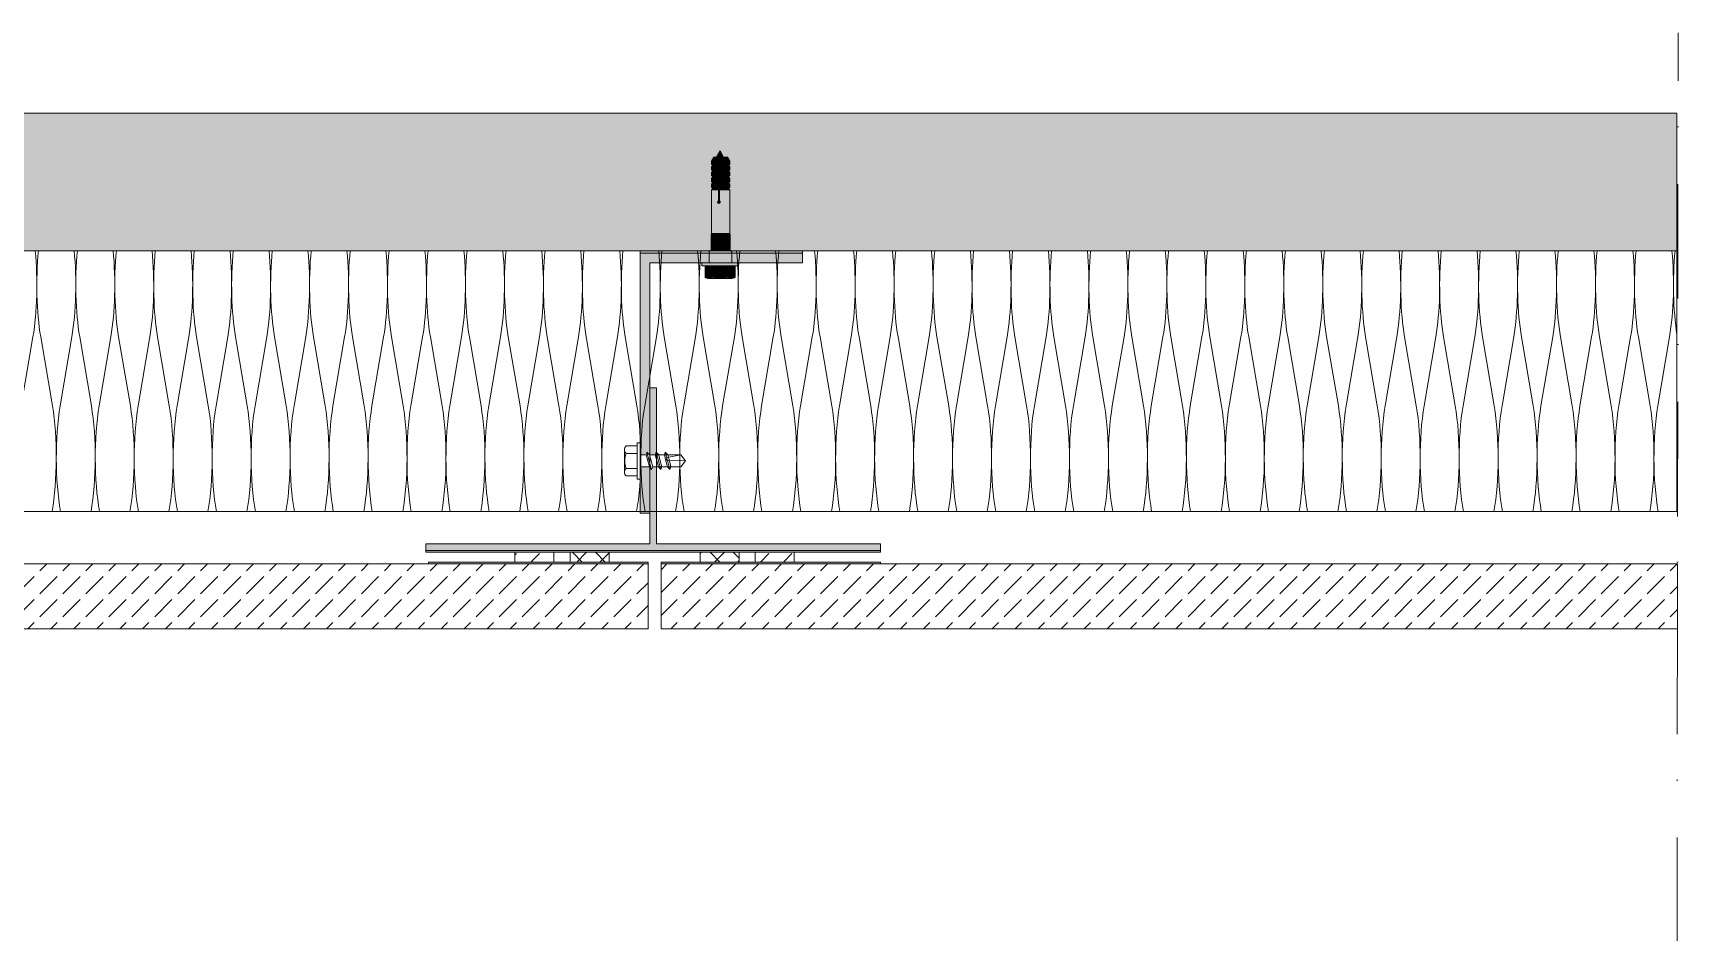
# Model space of a CAD drawing. Extents: x -106882 to -43002, y 22119 to 47619.
# Drawn here: x -60550 to -55484, y 41244 to 44012 of the extents above; entities that cross this region are included whole.
import ezdxf

# ---------------------------------------------------------------- set-up
doc = ezdxf.new("R2010")
doc.units = 0
doc.header["$MEASUREMENT"] = 0
doc.linetypes.add('Dot & Dashed', pattern=[670.277762, 352.777767, -176.388884, 0, -141.111112])
for name, color, linetype, lineweight, true_color in [('2D - Ogólne_Pen_No__2', 7, 'Continuous', 15, 0x7f7f7f), ('2D Drafting - General_Pen_No__141', 7, 'Continuous', 0, 0xe8e8e8), ('2D Drafting - General_Pen_No__2', 7, 'Continuous', 15, 0x7f7f7f), ('2D Drafting - General_Pen_No__5', 7, 'Continuous', 25, 0x40a5ff), ('2D Drafting - General_Pen_No__61', 7, 'Continuous', 20, 0x6a6a6a), ('2D Drafting - General_Pen_No__81', 7, 'Continuous', 20, 0x6a6a6a)]:
    doc.layers.add(name, color=color, linetype=linetype, lineweight=lineweight, true_color=true_color)
doc.layers.add('2D Drafting - General_Pen_No__101', color=8, linetype='Continuous', lineweight=13)
doc.layers.add('2D Drafting - General_Pen_No__121', color=255, linetype='Continuous', lineweight=0)
pattern_1 = [(45, (0, 0), (-70.71068, 70.71068), [75, -25]), (45, (7e-15, 70.71), (-70.71068, 70.71068), [75, -25])]
pattern_2 = [(45, (0, 0), (-35.35534, 35.35534), []), (135, (0, 0), (35.35534, 35.35534), [])]

# ---------------------------------------------------------------- blocks, each defined once
blk = doc.blocks.new('*X6')
at = {"layer": '2D Drafting - General_Pen_No__61', "linetype": 'Continuous'}
for p, q in [((-60549.8, 43075.7), (-60585.8, 42863.4)), ((-60525.8, 43075.7), (-60489.8, 42863.4)), ((-60429.8, 43075.7), (-60465.8, 42863.4)), ((-60405.8, 43075.7), (-60369.8, 42863.4)), ((-60309.8, 43075.7), (-60345.8, 42863.4)), ((-60285.8, 43075.7), (-60249.8, 42863.4)), ((-60189.8, 43075.7), (-60225.8, 42863.4)), ((-60165.8, 43075.7), (-60129.8, 42863.4)), ((-60069.8, 43075.7), (-60105.8, 42863.4)), ((-60045.8, 43075.7), (-60009.8, 42863.4)), ((-59949.8, 43075.7), (-59985.8, 42863.4)), ((-59925.8, 43075.7), (-59889.8, 42863.4)), ((-59829.8, 43075.7), (-59865.8, 42863.4)), ((-59805.8, 43075.7), (-59769.8, 42863.4)), ((-59709.8, 43075.7), (-59745.8, 42863.4)), ((-59685.8, 43075.7), (-59649.8, 42863.4)), ((-59589.8, 43075.7), (-59625.8, 42863.4)), ((-59565.8, 43075.7), (-59529.8, 42863.4)), ((-59469.8, 43075.7), (-59505.8, 42863.4)), ((-59445.8, 43075.7), (-59409.8, 42863.4)), ((-59349.8, 43075.7), (-59385.8, 42863.4)), ((-59325.8, 43075.7), (-59289.8, 42863.4)), ((-59229.8, 43075.7), (-59265.8, 42863.4)), ((-59205.8, 43075.7), (-59169.8, 42863.4)), ((-59109.8, 43075.7), (-59145.8, 42863.4)), ((-59085.8, 43075.7), (-59049.8, 42863.4)), ((-58989.8, 43075.7), (-59025.8, 42863.4)), ((-58965.8, 43075.7), (-58929.8, 42863.4)), ((-58869.8, 43075.7), (-58905.8, 42863.4)), ((-58845.8, 43075.7), (-58809.8, 42863.4)), ((-58749.8, 43075.7), (-58785.8, 42863.4)), ((-58725.8, 43075.7), (-58689.8, 42863.4)), ((-58629.8, 43075.7), (-58665.8, 42863.4)), ((-58605.8, 43075.7), (-58569.8, 42863.4)), ((-58509.8, 43075.7), (-58545.8, 42863.4)), ((-58485.8, 43075.7), (-58449.8, 42863.4)), ((-58389.8, 43075.7), (-58425.8, 42863.4)), ((-58365.8, 43075.7), (-58329.8, 42863.4)), ((-58269.8, 43075.7), (-58305.8, 42863.4)), ((-58245.8, 43075.7), (-58209.8, 42863.4)), ((-58149.8, 43075.7), (-58185.8, 42863.4)), ((-58125.8, 43075.7), (-58089.8, 42863.4)), ((-58029.8, 43075.7), (-58065.8, 42863.4)), ((-58005.8, 43075.7), (-57969.8, 42863.4)), ((-57909.8, 43075.7), (-57945.8, 42863.4)), ((-57885.8, 43075.7), (-57849.8, 42863.4)), ((-57789.8, 43075.7), (-57825.8, 42863.4)), ((-57765.8, 43075.7), (-57729.8, 42863.4)), ((-57669.8, 43075.7), (-57705.8, 42863.4)), ((-57645.8, 43075.7), (-57609.8, 42863.4)), ((-57549.8, 43075.7), (-57585.8, 42863.4)), ((-57525.8, 43075.7), (-57489.8, 42863.4)), ((-57429.8, 43075.7), (-57465.8, 42863.4)), ((-57405.8, 43075.7), (-57369.8, 42863.4)), ((-57309.8, 43075.7), (-57345.8, 42863.4)), ((-57285.8, 43075.7), (-57249.8, 42863.4)), ((-57189.8, 43075.7), (-57225.8, 42863.4)), ((-57165.8, 43075.7), (-57129.8, 42863.4)), ((-57069.8, 43075.7), (-57105.8, 42863.4)), ((-57045.8, 43075.7), (-57009.8, 42863.4)), ((-56949.8, 43075.7), (-56985.8, 42863.4)), ((-56925.8, 43075.7), (-56889.8, 42863.4)), ((-56829.8, 43075.7), (-56865.8, 42863.4)), ((-56805.8, 43075.7), (-56769.8, 42863.4)), ((-56709.8, 43075.7), (-56745.8, 42863.4)), ((-56685.8, 43075.7), (-56649.8, 42863.4)), ((-56589.8, 43075.7), (-56625.8, 42863.4)), ((-56565.8, 43075.7), (-56529.8, 42863.4)), ((-56469.8, 43075.7), (-56505.8, 42863.4)), ((-56445.8, 43075.7), (-56409.8, 42863.4)), ((-56349.8, 43075.7), (-56385.8, 42863.4)), ((-56325.8, 43075.7), (-56289.8, 42863.4)), ((-56229.8, 43075.7), (-56265.8, 42863.4)), ((-56205.8, 43075.7), (-56169.8, 42863.4)), ((-56109.8, 43075.7), (-56145.8, 42863.4)), ((-56085.8, 43075.7), (-56049.8, 42863.4)), ((-55989.8, 43075.7), (-56025.8, 42863.4)), ((-55965.8, 43075.7), (-55929.8, 42863.4)), ((-55869.8, 43075.7), (-55905.8, 42863.4)), ((-55845.8, 43075.7), (-55809.8, 42863.4)), ((-55749.8, 43075.7), (-55785.8, 42863.4)), ((-55725.8, 43075.7), (-55689.8, 42863.4)), ((-55629.8, 43075.7), (-55665.8, 42863.4)), ((-55605.8, 43075.7), (-55569.8, 42863.4)), ((-55509.8, 43075.7), (-55545.8, 42863.4))]:
    blk.add_line(p, q, dxfattribs=at)
for centre, start_param, end_param in [((-60597.8, 43235), 4.068888, 5.121655), ((-60477.8, 43235), 1.16153, 2.214297), ((-60477.8, 43235), 4.068888, 5.121655), ((-60357.8, 43235), 1.16153, 2.214297), ((-60357.8, 43235), 4.068888, 5.121655), ((-60237.8, 43235), 1.16153, 2.214297), ((-60237.8, 43235), 4.068888, 5.121655), ((-60117.8, 43235), 1.16153, 2.214297), ((-60117.8, 43235), 4.068888, 5.121655), ((-59997.8, 43235), 1.16153, 2.214297), ((-59997.8, 43235), 4.068888, 5.121655), ((-59877.8, 43235), 1.16153, 2.214297), ((-59877.8, 43235), 4.068888, 5.121655), ((-59757.8, 43235), 1.16153, 2.214297), ((-59757.8, 43235), 4.068888, 5.121655), ((-59637.8, 43235), 1.16153, 2.214297), ((-59637.8, 43235), 4.068888, 5.121655), ((-59517.8, 43235), 1.16153, 2.214297), ((-59517.8, 43235), 4.068888, 5.121655), ((-59397.8, 43235), 1.16153, 2.214297), ((-59397.8, 43235), 4.068888, 5.121655), ((-59277.8, 43235), 1.16153, 2.214297), ((-59277.8, 43235), 4.068888, 5.121655), ((-59157.8, 43235), 1.16153, 2.214297), ((-59157.8, 43235), 4.068888, 5.121655), ((-59037.8, 43235), 1.16153, 2.214297), ((-59037.8, 43235), 4.068888, 5.121655), ((-58917.8, 43235), 1.16153, 2.214297), ((-58917.8, 43235), 4.068888, 5.121655), ((-58797.8, 43235), 1.16153, 2.214297), ((-58797.8, 43235), 4.068888, 5.121655), ((-58677.8, 43235), 1.16153, 2.214297), ((-58677.8, 43235), 4.068888, 5.121655), ((-58557.8, 43235), 1.16153, 2.214297), ((-58557.8, 43235), 4.068888, 5.121655), ((-58437.8, 43235), 1.16153, 2.214297), ((-58437.8, 43235), 4.068888, 5.121655), ((-58317.8, 43235), 1.16153, 2.214297), ((-58317.8, 43235), 4.068888, 5.121655), ((-58197.8, 43235), 1.16153, 2.214297), ((-58197.8, 43235), 4.068888, 5.121655), ((-58077.8, 43235), 1.16153, 2.214297), ((-58077.8, 43235), 4.068888, 5.121655), ((-57957.8, 43235), 1.16153, 2.214297), ((-57957.8, 43235), 4.068888, 5.121655), ((-57837.8, 43235), 1.16153, 2.214297), ((-57837.8, 43235), 4.068888, 5.121655), ((-57717.8, 43235), 1.16153, 2.214297), ((-57717.8, 43235), 4.068888, 5.121655), ((-57597.8, 43235), 1.16153, 2.214297), ((-57597.8, 43235), 4.068888, 5.121655), ((-57477.8, 43235), 1.16153, 2.214297), ((-57477.8, 43235), 4.068888, 5.121655), ((-57357.8, 43235), 1.16153, 2.214297), ((-57357.8, 43235), 4.068888, 5.121655), ((-57237.8, 43235), 1.16153, 2.214297), ((-57237.8, 43235), 4.068888, 5.121655), ((-57117.8, 43235), 1.16153, 2.214297), ((-57117.8, 43235), 4.068888, 5.121655), ((-56997.8, 43235), 1.16153, 2.214297), ((-56997.8, 43235), 4.068888, 5.121655), ((-56877.8, 43235), 1.16153, 2.214297), ((-56877.8, 43235), 4.068888, 5.121655), ((-56757.8, 43235), 1.16153, 2.214297), ((-56757.8, 43235), 4.068888, 5.121655), ((-56637.8, 43235), 1.16153, 2.214297), ((-56637.8, 43235), 4.068888, 5.121655), ((-56517.8, 43235), 1.16153, 2.214297), ((-56517.8, 43235), 4.068888, 5.121655), ((-56397.8, 43235), 1.16153, 2.214297), ((-56397.8, 43235), 4.068888, 5.121655), ((-56277.8, 43235), 1.16153, 2.214297), ((-56277.8, 43235), 4.068888, 5.121655), ((-56157.8, 43235), 1.16153, 2.214297), ((-56157.8, 43235), 4.068888, 5.121655), ((-56037.8, 43235), 1.16153, 2.214297), ((-56037.8, 43235), 4.068888, 5.121655), ((-55917.8, 43235), 1.16153, 2.214297), ((-55917.8, 43235), 4.068888, 5.121655), ((-55797.8, 43235), 1.16153, 2.214297), ((-55797.8, 43235), 4.068888, 5.121655), ((-55677.8, 43235), 1.16153, 2.214297), ((-55677.8, 43235), 4.068888, 5.121655), ((-55557.8, 43235), 1.16153, 2.214297), ((-55557.8, 43235), 4.068888, 5.121655), ((-55437.8, 43235), 1.16153, 2.181212), ((-60537.8, 42704.2), 4.039533, 5.35589), ((-60417.8, 42704.2), 0.927295, 2.243652), ((-60417.8, 42704.2), 4.039533, 5.35589), ((-60297.8, 42704.2), 0.927295, 2.243652), ((-60297.8, 42704.2), 4.039533, 5.35589), ((-60177.8, 42704.2), 0.927295, 2.243652), ((-60177.8, 42704.2), 4.039533, 5.35589), ((-60057.8, 42704.2), 0.927295, 2.243652), ((-60057.8, 42704.2), 4.039533, 5.35589), ((-59937.8, 42704.2), 0.927295, 2.243652), ((-59937.8, 42704.2), 4.039533, 5.35589), ((-59817.8, 42704.2), 0.927295, 2.243652), ((-59817.8, 42704.2), 4.039533, 5.35589), ((-59697.8, 42704.2), 0.927295, 2.243652), ((-59697.8, 42704.2), 4.039533, 5.35589), ((-59577.8, 42704.2), 0.927295, 2.243652), ((-59577.8, 42704.2), 4.039533, 5.35589), ((-59457.8, 42704.2), 0.927295, 2.243652), ((-59457.8, 42704.2), 4.039533, 5.35589), ((-59337.8, 42704.2), 0.927295, 2.243652), ((-59337.8, 42704.2), 4.039533, 5.35589), ((-59217.8, 42704.2), 0.927295, 2.243652), ((-59217.8, 42704.2), 4.039533, 5.35589), ((-59097.8, 42704.2), 0.927295, 2.243652), ((-59097.8, 42704.2), 4.039533, 5.35589), ((-58977.8, 42704.2), 0.927295, 2.243652), ((-58977.8, 42704.2), 4.039533, 5.35589), ((-58857.8, 42704.2), 0.927295, 2.243652), ((-58857.8, 42704.2), 4.039533, 5.35589), ((-58737.8, 42704.2), 0.927295, 2.243652), ((-58737.8, 42704.2), 4.039533, 5.35589), ((-58617.8, 42704.2), 0.927295, 2.243652), ((-58617.8, 42704.2), 4.039533, 5.35589), ((-58497.8, 42704.2), 0.927295, 2.243652), ((-58497.8, 42704.2), 4.039533, 5.35589), ((-58377.8, 42704.2), 0.927295, 2.243652), ((-58377.8, 42704.2), 4.039533, 5.35589), ((-58257.8, 42704.2), 0.927295, 2.243652), ((-58257.8, 42704.2), 4.039533, 5.35589), ((-58137.8, 42704.2), 0.927295, 2.243652), ((-58137.8, 42704.2), 4.039533, 5.35589), ((-58017.8, 42704.2), 0.927295, 2.243652), ((-58017.8, 42704.2), 4.039533, 5.35589), ((-57897.8, 42704.2), 0.927295, 2.243652), ((-57897.8, 42704.2), 4.039533, 5.35589), ((-57777.8, 42704.2), 0.927295, 2.243652), ((-57777.8, 42704.2), 4.039533, 5.35589), ((-57657.8, 42704.2), 0.927295, 2.243652), ((-57657.8, 42704.2), 4.039533, 5.35589), ((-57537.8, 42704.2), 0.927295, 2.243652), ((-57537.8, 42704.2), 4.039533, 5.35589), ((-57417.8, 42704.2), 0.927295, 2.243652), ((-57417.8, 42704.2), 4.039533, 5.35589), ((-57297.8, 42704.2), 0.927295, 2.243652), ((-57297.8, 42704.2), 4.039533, 5.35589), ((-57177.8, 42704.2), 0.927295, 2.243652), ((-57177.8, 42704.2), 4.039533, 5.35589), ((-57057.8, 42704.2), 0.927295, 2.243652), ((-57057.8, 42704.2), 4.039533, 5.35589), ((-56937.8, 42704.2), 0.927295, 2.243652), ((-56937.8, 42704.2), 4.039533, 5.35589), ((-56817.8, 42704.2), 0.927295, 2.243652), ((-56817.8, 42704.2), 4.039533, 5.35589), ((-56697.8, 42704.2), 0.927295, 2.243652), ((-56697.8, 42704.2), 4.039533, 5.35589), ((-56577.8, 42704.2), 0.927295, 2.243652), ((-56577.8, 42704.2), 4.039533, 5.35589), ((-56457.8, 42704.2), 0.927295, 2.243652), ((-56457.8, 42704.2), 4.039533, 5.35589), ((-56337.8, 42704.2), 0.927295, 2.243652), ((-56337.8, 42704.2), 4.039533, 5.35589), ((-56217.8, 42704.2), 0.927295, 2.243652), ((-56217.8, 42704.2), 4.039533, 5.35589), ((-56097.8, 42704.2), 0.927295, 2.243652), ((-56097.8, 42704.2), 4.039533, 5.35589), ((-55977.8, 42704.2), 0.927295, 2.243652), ((-55977.8, 42704.2), 4.039533, 5.35589), ((-55857.8, 42704.2), 0.927295, 2.243652), ((-55857.8, 42704.2), 4.039533, 5.35589), ((-55737.8, 42704.2), 0.927295, 2.243652), ((-55737.8, 42704.2), 4.039533, 5.35589), ((-55617.8, 42704.2), 0.927295, 2.243652), ((-55617.8, 42704.2), 4.039533, 5.35589), ((-55497.8, 42704.2), 0.927295, 2.243652)]:
    blk.add_ellipse(centre, major_axis=(0, 265.4), ratio=0.226067, start_param=start_param, end_param=end_param, dxfattribs=at)
blk = doc.blocks.new('Fill_3')
at = {"layer": '2D Drafting - General_Pen_No__2', "linetype": 'Continuous'}
for p, q in [((-55487, 43340.6), (-72519, 43340.6)), ((-55487, 42538.8), (-55487, 43340.6)), ((-72519, 42538.8), (-55487, 42538.8))]:
    blk.add_line(p, q, dxfattribs=at)
at = {"layer": '2D Drafting - General_Pen_No__61', "linetype": 'Continuous'}
blk.add_blockref('*X6', (0, 0), dxfattribs=at)

msp = doc.modelspace()

# ---------------------------------------------------------------- hatches: boundary and pattern name
at = {"layer": '2D Drafting - General_Pen_No__101', "linetype": 'Continuous'}
for points in [[(-59339.54, 42418.76), (-59339.54, 42412.97), (-57939.54, 42412.97), (-57939.54, 42418.76)], [(-59331.23, 42377.18), (-58655.38, 42377.18), (-58655.38, 42382.97), (-59331.23, 42382.97)], [(-58615.38, 42377.18), (-57939.54, 42377.18), (-57939.54, 42382.97), (-58615.38, 42382.97)]]:
    msp.add_hatch(color=256, dxfattribs=at).paths.add_polyline_path(points, flags=0)
at = {"layer": '2D Drafting - General_Pen_No__121', "linetype": 'Continuous'}
for points in [[(-58437.15, 43629.63), (-58444.3, 43617.25), (-58460.21, 43617.25), (-58453.06, 43629.63)], [(-58433.78, 43648.36), (-58422.97, 43629.63), (-58444.59, 43629.63)], [(-58434.2, 43629.63), (-58441.34, 43617.25), (-58444.3, 43617.25), (-58437.15, 43629.63)], [(-58411.01, 43629.63), (-58403.86, 43617.25), (-58441.34, 43617.25), (-58434.2, 43629.63)], [(-58444.3, 43606.89), (-58460.21, 43606.89), (-58460.21, 43617.25), (-58444.3, 43617.25)], [(-58457.25, 43606.89), (-58444.3, 43606.89), (-58438.56, 43599.45), (-58460.21, 43599.45), (-58457.25, 43603.2)], [(-58460.21, 43599.45), (-58438.56, 43599.45), (-58438.56, 43589.1), (-58460.21, 43589.1)], [(-58457.25, 43589.1), (-58438.56, 43589.1), (-58444.3, 43581.66), (-58460.21, 43581.66), (-58457.25, 43585.4)], [(-58460.21, 43581.66), (-58444.3, 43581.66), (-58444.3, 43571.3), (-58460.21, 43571.3)], [(-58438.56, 43563.86), (-58460.21, 43563.86), (-58457.25, 43567.6), (-58457.25, 43571.3), (-58444.3, 43571.3)], [(-58444.3, 43606.89), (-58444.3, 43617.25), (-58441.34, 43617.25), (-58441.34, 43606.89)], [(-58438.56, 43599.45), (-58444.3, 43606.89), (-58441.34, 43606.89), (-58435.6, 43599.45)], [(-58435.6, 43589.1), (-58441.34, 43581.66), (-58444.3, 43581.66), (-58438.56, 43589.1)], [(-58441.34, 43581.66), (-58441.34, 43571.3), (-58444.3, 43571.3), (-58444.3, 43581.66)], [(-58441.34, 43571.3), (-58435.6, 43563.86), (-58438.56, 43563.86), (-58444.3, 43571.3)], [(-58403.86, 43606.89), (-58441.34, 43606.89), (-58441.34, 43617.25), (-58403.86, 43617.25)], [(-58406.82, 43606.89), (-58406.82, 43603.2), (-58403.86, 43599.45), (-58435.6, 43599.45), (-58441.34, 43606.89)], [(-58406.82, 43589.1), (-58406.82, 43585.4), (-58403.86, 43581.66), (-58441.34, 43581.66), (-58435.6, 43589.1)], [(-58403.86, 43581.66), (-58403.86, 43571.3), (-58441.34, 43571.3), (-58441.34, 43581.66)], [(-58406.82, 43571.3), (-58406.82, 43567.6), (-58403.86, 43563.86), (-58435.6, 43563.86), (-58441.34, 43571.3)], [(-58438.56, 43589.1), (-58438.56, 43599.45), (-58435.6, 43599.45), (-58435.6, 43589.1)], [(-58403.86, 43599.45), (-58403.86, 43589.1), (-58435.6, 43589.1), (-58435.6, 43599.45)], [(-58460.21, 43563.86), (-58438.56, 43563.86), (-58438.56, 43553.5), (-58460.21, 43553.5)], [(-58457.25, 43553.5), (-58438.56, 43553.5), (-58444.3, 43546.06), (-58460.21, 43546.06), (-58457.25, 43549.81)], [(-58460.21, 43546.06), (-58444.3, 43546.06), (-58444.3, 43535.71), (-58460.21, 43535.71)], [(-58457.25, 43535.71), (-58444.3, 43535.71), (-58438.56, 43528.27), (-58460.21, 43528.27), (-58457.25, 43532.01)], [(-58403.86, 43393.85), (-58460.21, 43393.85), (-58460.21, 43528.27), (-58438.56, 43528.27), (-58438.56, 43494.96, 5.4750432), (-58435.6, 43494.96), (-58435.6, 43528.27), (-58403.86, 43528.27)], [(-58435.6, 43553.5), (-58441.34, 43546.06), (-58444.3, 43546.06), (-58438.56, 43553.5)], [(-58444.3, 43535.71), (-58444.3, 43546.06), (-58441.34, 43546.06), (-58441.34, 43535.71)], [(-58438.56, 43528.27), (-58444.3, 43535.71), (-58441.34, 43535.71), (-58435.6, 43528.27)], [(-58406.82, 43553.5), (-58406.82, 43549.81), (-58403.86, 43546.06), (-58441.34, 43546.06), (-58435.6, 43553.5)], [(-58403.86, 43535.71), (-58441.34, 43535.71), (-58441.34, 43546.06), (-58403.86, 43546.06)], [(-58406.82, 43535.71), (-58406.82, 43532.01), (-58403.86, 43528.27), (-58435.6, 43528.27), (-58441.34, 43535.71)], [(-58435.6, 43528.27), (-58435.6, 43494.96, -5.4750432), (-58438.56, 43494.96), (-58438.56, 43528.27)], [(-58438.56, 43553.5), (-58438.56, 43563.86), (-58435.6, 43563.86), (-58435.6, 43553.5)], [(-58403.86, 43553.5), (-58435.6, 43553.5), (-58435.6, 43563.86), (-58403.86, 43563.86)], [(-58402.61, 43392.6), (-58461.46, 43392.6), (-58460.21, 43393.85), (-58403.86, 43393.85)], [(-58402.61, 43342.86), (-58461.46, 43342.86), (-58461.46, 43392.6), (-58402.61, 43392.6)], [(-58397.3, 43337.27), (-58466.87, 43337.27), (-58466.87, 43337.45), (-58461.46, 43342.86), (-58402.71, 43342.86), (-58397.3, 43337.45)], [(-58397.3, 43333.76), (-58430, 43333.76), (-58466.87, 43333.76), (-58466.87, 43337.27), (-58397.3, 43337.27)], [(-58397.2, 43303.76), (-58433.88, 43303.76), (-58466.87, 43303.76), (-58466.87, 43333.76), (-58430.95, 43333.76), (-58397.2, 43333.76)], [(-58397.2, 43333.76), (-58397.2, 43303.76), (-58433.88, 43303.76), (-58466.87, 43303.76), (-58466.87, 43333.76), (-58430, 43333.76)], [(-58433.88, 43303.76), (-58377.96, 43303.76), (-58377.96, 43294.44), (-58433.88, 43294.44), (-58489.8, 43294.44), (-58489.8, 43303.76)], [(-58456.79, 43294.44), (-58456.79, 43260.27, -0.4195601), (-58480.09, 43260.27), (-58480.09, 43294.44)], [(-58410.97, 43294.44), (-58410.97, 43260.27, -0.092424), (-58433.88, 43255.99, -0.092424), (-58456.79, 43260.27), (-58456.79, 43294.44), (-58433.88, 43294.44)], [(-58387.67, 43294.44), (-58387.67, 43260.27, -0.4195601), (-58410.97, 43260.27), (-58410.97, 43294.44)], [(-58433.88, 43255.99, 0.092424), (-58410.97, 43260.27, 0.201281), (-58399.32, 43255.38), (-58468.44, 43255.38, 0.201281), (-58456.79, 43260.27, 0.092424)]]:
    msp.add_hatch(color=256, dxfattribs=at).paths.add_polyline_path(points, flags=0)
at = {"layer": '2D Drafting - General_Pen_No__141', "linetype": 'Continuous'}
for points in [[(-58649.54, 42712.88), (-58649.54, 43303.76), (-58489.8, 43303.76), (-58466.87, 43303.76), (-58466.87, 43333.76), (-58679.54, 43333.76), (-58679.54, 42750.16), (-58679.54, 42712.88), (-58661, 42712.88), (-58658.81, 42721.08), (-58650.61, 42712.88)], [(-58179.54, 43333.76), (-58397.2, 43333.76), (-58397.2, 43303.76), (-58179.54, 43303.76)], [(-58649.54, 42918.76), (-58649.54, 42712.88), (-58633.16, 42712.88), (-58630.96, 42721.08), (-58629.54, 42719.65), (-58629.54, 42918.76)], [(-58649.54, 42438.76), (-59339.54, 42438.76), (-59339.54, 42418.76), (-57939.54, 42418.76), (-57939.54, 42438.76), (-58629.54, 42438.76), (-58629.54, 42675.6), (-58640.62, 42675.6), (-58644.42, 42667.4), (-58649.54, 42673.76)], [(-58679.54, 42533.76), (-58649.54, 42533.76), (-58649.54, 42673.76), (-58651.01, 42675.6), (-58679.54, 42675.6), (-58679.54, 42638.32)]]:
    msp.add_hatch(color=256, dxfattribs=at).paths.add_polyline_path(points, flags=0)
at = {"layer": '2D Drafting - General_Pen_No__2', "linetype": 'Continuous'}
h = msp.add_hatch(dxfattribs=at)
h.set_pattern_fill('Grid_5x5_Diagonal', color=256, style=0, pattern_type=2)
h.set_pattern_definition(pattern_2)
h.paths.add_polyline_path([(-58895.38, 42412.97), (-58895.38, 42382.97), (-58775.38, 42382.97), (-58775.38, 42412.97)], flags=0)
h = msp.add_hatch(dxfattribs=at)
h.set_pattern_fill('Grid_5x5_Diagonal', color=256, style=0, pattern_type=2)
h.set_pattern_definition(pattern_2)
h.paths.add_polyline_path([(-58375.38, 42412.97), (-58375.38, 42382.97), (-58495.38, 42382.97), (-58495.38, 42412.97)], flags=0)
at = {"layer": '2D Drafting - General_Pen_No__5', "linetype": 'Continuous'}
h = msp.add_hatch(dxfattribs=at)
h.set_pattern_fill('Beton', color=256, style=0, pattern_type=2)
h.set_pattern_definition(pattern_1)
h.paths.add_polyline_path([(-59065.38, 42412.97), (-59065.38, 42382.97), (-58945.38, 42382.97), (-58945.38, 42412.97)], flags=0)
h = msp.add_hatch(dxfattribs=at)
h.set_pattern_fill('Beton', color=256, style=0, pattern_type=2)
h.set_pattern_definition(pattern_1)
h.paths.add_polyline_path([(-58205.38, 42412.97), (-58205.38, 42382.97), (-58325.38, 42382.97), (-58325.38, 42412.97)], flags=0)
at = {"layer": '2D Drafting - General_Pen_No__81', "linetype": 'Continuous'}
h = msp.add_hatch(dxfattribs=at)
h.set_pattern_fill('Solid___Dashed', color=256, style=0, pattern_type=2)
h.set_pattern_definition([(45, (0, 0), (-70.71068, 70.71068), []), (45, (-35.36, 35.36), (-70.71068, 70.71068), [75, -25])])
h.paths.add_polyline_path([(-72518.98, 43340.6), (-72518.98, 43764.66), (-55487.01, 43764.66), (-55487.01, 43340.6), (-67629.31, 43340.6), (-67733.45, 43340.6), (-68283.74, 43340.6), (-68381.09, 43340.6)], flags=0)
msp.add_hatch(color=256, dxfattribs=at).paths.add_polyline_path([(-58179.54, 43333.76), (-58179.54, 43340.6), (-58679.54, 43340.6), (-58679.54, 43333.76)], flags=0)
h = msp.add_hatch(dxfattribs=at)
h.set_pattern_fill('Beton', color=256, style=0, pattern_type=2)
h.set_pattern_definition(pattern_1)
h.paths.add_polyline_path([(-64625.38, 42177.18), (-64625.38, 42377.18), (-58655.38, 42377.18), (-58655.38, 42177.18)], flags=0)
h = msp.add_hatch(dxfattribs=at)
h.set_pattern_fill('Beton', color=256, style=0, pattern_type=2)
h.set_pattern_definition(pattern_1)
h.paths.add_polyline_path([(-58615.38, 42177.18), (-58615.38, 42377.18), (-55485.45, 42377.18), (-55485.45, 42177.18)], flags=0)

# ---------------------------------------------------------------- linework, layer by layer
at = {"layer": '2D - Ogólne_Pen_No__2', "linetype": 'Continuous'}
for p, q in [((-58453.06, 43629.63), (-58460.21, 43617.25)), ((-58453.06, 43629.63), (-58411.01, 43629.63)), ((-58444.59, 43629.63), (-58433.78, 43648.36)), ((-58437.15, 43629.63), (-58444.3, 43617.25)), ((-58434.2, 43629.63), (-58441.34, 43617.25)), ((-58422.97, 43629.63), (-58433.78, 43648.36)), ((-58411.01, 43629.63), (-58403.86, 43617.25)), ((-58460.21, 43617.25), (-58403.86, 43617.25)), ((-58460.21, 43617.25), (-58460.21, 43606.89)), ((-58460.21, 43606.89), (-58403.86, 43606.89)), ((-58457.25, 43603.2), (-58460.21, 43599.45)), ((-58460.21, 43599.45), (-58403.86, 43599.45)), ((-58460.21, 43599.45), (-58460.21, 43589.1)), ((-58460.21, 43589.1), (-58403.86, 43589.1)), ((-58460.21, 43589.1), (-58457.25, 43589.1)), ((-58457.25, 43585.4), (-58460.21, 43581.66)), ((-58460.21, 43581.66), (-58403.86, 43581.66)), ((-58460.21, 43581.66), (-58460.21, 43571.3)), ((-58460.21, 43571.3), (-58403.86, 43571.3)), ((-58460.21, 43571.3), (-58457.25, 43571.3)), ((-58457.25, 43606.89), (-58457.25, 43603.2)), ((-58457.25, 43589.1), (-58457.25, 43585.4)), ((-58457.25, 43571.3), (-58457.25, 43567.6)), ((-58444.3, 43617.25), (-58444.3, 43606.89)), ((-58444.3, 43606.89), (-58438.56, 43599.45)), ((-58438.56, 43589.1), (-58444.3, 43581.66)), ((-58444.3, 43581.66), (-58444.3, 43571.3)), ((-58444.3, 43571.3), (-58438.56, 43563.86)), ((-58441.34, 43617.25), (-58441.34, 43606.89)), ((-58441.34, 43606.89), (-58435.6, 43599.45)), ((-58435.6, 43589.1), (-58441.34, 43581.66)), ((-58441.34, 43581.66), (-58441.34, 43571.3)), ((-58441.34, 43571.3), (-58435.6, 43563.86)), ((-58438.56, 43599.45), (-58438.56, 43589.1)), ((-58435.6, 43599.45), (-58435.6, 43589.1)), ((-58406.82, 43606.89), (-58406.82, 43603.2)), ((-58406.82, 43603.2), (-58403.86, 43599.45)), ((-58403.86, 43589.1), (-58406.82, 43589.1)), ((-58406.82, 43589.1), (-58406.82, 43585.4)), ((-58406.82, 43585.4), (-58403.86, 43581.66)), ((-58403.86, 43571.3), (-58406.82, 43571.3)), ((-58406.82, 43571.3), (-58406.82, 43567.6)), ((-58403.86, 43617.25), (-58403.86, 43606.89)), ((-58403.86, 43599.45), (-58403.86, 43589.1)), ((-58403.86, 43581.66), (-58403.86, 43571.3)), ((-58457.25, 43567.6), (-58460.21, 43563.86)), ((-58460.21, 43563.86), (-58403.86, 43563.86)), ((-58460.21, 43563.86), (-58460.21, 43553.5)), ((-58460.21, 43553.5), (-58403.86, 43553.5)), ((-58460.21, 43553.5), (-58457.25, 43553.5)), ((-58457.25, 43549.81), (-58460.21, 43546.06)), ((-58460.21, 43546.06), (-58403.86, 43546.06)), ((-58460.21, 43546.06), (-58460.21, 43535.71)), ((-58460.21, 43535.71), (-58403.86, 43535.71)), ((-58460.21, 43535.71), (-58457.25, 43535.71)), ((-58457.25, 43532.01), (-58460.21, 43528.27)), ((-58460.21, 43528.27), (-58403.86, 43528.27)), ((-58460.21, 43528.27), (-58460.21, 43393.85)), ((-58457.25, 43553.5), (-58457.25, 43549.81)), ((-58457.25, 43535.71), (-58457.25, 43532.01)), ((-58438.56, 43553.5), (-58444.3, 43546.06)), ((-58444.3, 43546.06), (-58444.3, 43535.71)), ((-58444.3, 43535.71), (-58438.56, 43528.27)), ((-58435.6, 43553.5), (-58441.34, 43546.06)), ((-58441.34, 43546.06), (-58441.34, 43535.71)), ((-58441.34, 43535.71), (-58435.6, 43528.27)), ((-58438.56, 43563.86), (-58438.56, 43553.5)), ((-58438.56, 43528.27), (-58438.56, 43494.96)), ((-58435.6, 43563.86), (-58435.6, 43553.5)), ((-58435.6, 43528.27), (-58435.6, 43494.96)), ((-58406.82, 43567.6), (-58403.86, 43563.86)), ((-58403.86, 43553.5), (-58406.82, 43553.5)), ((-58406.82, 43553.5), (-58406.82, 43549.81)), ((-58406.82, 43549.81), (-58403.86, 43546.06)), ((-58406.82, 43535.71), (-58406.82, 43532.01)), ((-58403.86, 43535.71), (-58406.82, 43535.71)), ((-58406.82, 43532.01), (-58403.86, 43528.27)), ((-58403.86, 43563.86), (-58403.86, 43553.5)), ((-58403.86, 43546.06), (-58403.86, 43535.71)), ((-58403.86, 43528.27), (-58403.86, 43393.85)), ((-58460.21, 43393.85), (-58461.46, 43392.6)), ((-58461.46, 43392.6), (-58402.61, 43392.6)), ((-58461.46, 43392.6), (-58461.46, 43342.86)), ((-58403.86, 43393.85), (-58460.21, 43393.85)), ((-58403.86, 43393.85), (-58402.61, 43392.6)), ((-58402.61, 43392.6), (-58402.61, 43342.86)), ((-58461.46, 43342.86), (-58466.87, 43337.45)), ((-58466.87, 43337.45), (-58466.87, 43333.76)), ((-58466.87, 43333.76), (-58430, 43333.76)), ((-58461.46, 43342.86), (-58402.61, 43342.86)), ((-58397.3, 43333.76), (-58431.05, 43333.76)), ((-58397.2, 43333.76), (-58430.95, 43333.76)), ((-58402.71, 43342.86), (-58397.3, 43337.45)), ((-58402.61, 43342.86), (-58397.2, 43337.45)), ((-58397.3, 43337.45), (-58397.3, 43333.76)), ((-58397.2, 43337.45), (-58397.2, 43333.76)), ((-58397.3, 43303.76), (-58431.05, 43303.76)), ((-58397.3, 43307.45), (-58397.3, 43303.76))]:
    msp.add_line(p, q, dxfattribs=at)
msp.add_arc((-58437.08, 43491.04), 4.18, 110.70161, 69.29839, dxfattribs=at)
at = {"layer": '2D Drafting - General_Pen_No__2', "linetype": 'Dot & Dashed'}
msp.add_line((-55503.53, 25764.03), (-55483.56, 44011.71), dxfattribs=at)
at = {"layer": '2D Drafting - General_Pen_No__2', "linetype": 'Continuous'}
for p, q in [((-58679.54, 43333.76), (-58679.54, 42533.76)), ((-58679.54, 43333.76), (-58179.54, 43333.76)), ((-58466.87, 43303.76), (-58466.87, 43333.76)), ((-58397.2, 43303.76), (-58397.2, 43333.76)), ((-58179.54, 43333.76), (-58179.54, 43303.76)), ((-58649.54, 42533.76), (-58649.54, 43303.76)), ((-58179.54, 43303.76), (-58649.54, 43303.76)), ((-58489.8, 43303.76), (-58433.88, 43303.76)), ((-58489.8, 43294.44), (-58489.8, 43303.76)), ((-58433.88, 43294.44), (-58489.8, 43294.44)), ((-58480.09, 43260.27), (-58480.09, 43294.44)), ((-58456.79, 43260.27), (-58456.79, 43294.44)), ((-58377.96, 43303.76), (-58433.88, 43303.76)), ((-58433.88, 43294.44), (-58377.96, 43294.44)), ((-58410.97, 43260.27), (-58410.97, 43294.44)), ((-58387.67, 43260.27), (-58387.67, 43294.44)), ((-58377.96, 43294.44), (-58377.96, 43303.76)), ((-58399.32, 43255.38), (-58468.44, 43255.38)), ((-58649.54, 42438.76), (-58649.54, 42918.76)), ((-58629.54, 42918.76), (-58649.54, 42918.76)), ((-58629.54, 42438.76), (-58629.54, 42918.76)), ((-58727.92, 42728.8), (-58727.92, 42659.68)), ((-58723.03, 42740.45), (-58688.86, 42740.45)), ((-58723.03, 42717.15), (-58688.86, 42717.15)), ((-58688.86, 42750.16), (-58679.54, 42750.16)), ((-58688.86, 42694.24), (-58688.86, 42750.16)), ((-58679.54, 42750.16), (-58679.54, 42694.24)), ((-58679.54, 42712.88), (-58661, 42712.88)), ((-58661, 42712.88), (-58658.81, 42721.08)), ((-58661, 42712.88), (-58656.01, 42694.24)), ((-58658.81, 42721.08), (-58651.61, 42694.24)), ((-58658.81, 42721.08), (-58650.61, 42712.88)), ((-58650.61, 42712.88), (-58633.16, 42712.88)), ((-58650.61, 42712.88), (-58645.61, 42694.24)), ((-58633.16, 42712.88), (-58630.96, 42721.08)), ((-58633.16, 42712.88), (-58630.96, 42721.08)), ((-58594.92, 42712.88), (-58633.16, 42712.88)), ((-58633.16, 42712.88), (-58628.17, 42694.24)), ((-58633.16, 42712.88), (-58628.17, 42694.24)), ((-58630.96, 42721.08), (-58623.77, 42694.24)), ((-58630.96, 42721.08), (-58622.76, 42712.88)), ((-58630.96, 42721.08), (-58623.77, 42694.24)), ((-58630.96, 42721.08), (-58622.76, 42712.88)), ((-58622.76, 42712.88), (-58554.26, 42712.88)), ((-58622.76, 42712.88), (-58605.32, 42712.88)), ((-58622.76, 42712.88), (-58617.77, 42694.24)), ((-58622.76, 42712.88), (-58617.77, 42694.24)), ((-58605.32, 42712.88), (-58603.12, 42721.08)), ((-58605.32, 42712.88), (-58600.33, 42694.24)), ((-58603.12, 42721.08), (-58595.93, 42694.24)), ((-58603.12, 42721.08), (-58594.92, 42712.88)), ((-58554.26, 42712.88), (-58596.31, 42704.87)), ((-58594.92, 42712.88), (-58589.93, 42694.24)), ((-58554.26, 42712.88), (-58540.28, 42694.24)), ((-58723.03, 42671.33), (-58688.86, 42671.33)), ((-58688.86, 42694.24), (-58688.86, 42638.32)), ((-58679.54, 42638.32), (-58679.54, 42694.24)), ((-58679.54, 42675.6), (-58651.01, 42675.6)), ((-58651.01, 42675.6), (-58656.01, 42694.24)), ((-58644.42, 42667.4), (-58651.61, 42694.24)), ((-58644.42, 42667.4), (-58651.01, 42675.6)), ((-58640.62, 42675.6), (-58645.61, 42694.24)), ((-58640.62, 42675.6), (-58644.42, 42667.4)), ((-58640.62, 42675.6), (-58623.17, 42675.6)), ((-58623.17, 42675.6), (-58628.17, 42694.24)), ((-58623.17, 42675.6), (-58628.17, 42694.24)), ((-58616.58, 42667.4), (-58623.77, 42694.24)), ((-58616.58, 42667.4), (-58623.77, 42694.24)), ((-58616.58, 42667.4), (-58623.17, 42675.6)), ((-58616.58, 42667.4), (-58623.17, 42675.6)), ((-58584.93, 42675.6), (-58623.17, 42675.6)), ((-58612.77, 42675.6), (-58617.77, 42694.24)), ((-58612.77, 42675.6), (-58617.77, 42694.24)), ((-58612.77, 42675.6), (-58616.58, 42667.4)), ((-58612.77, 42675.6), (-58616.58, 42667.4)), ((-58612.77, 42675.6), (-58554.26, 42675.6)), ((-58612.77, 42675.6), (-58595.33, 42675.6)), ((-58595.33, 42675.6), (-58600.33, 42694.24)), ((-58596.31, 42704.87), (-58600.08, 42698.67)), ((-58600.08, 42698.67), (-58595.23, 42695.97)), ((-58588.74, 42667.4), (-58595.93, 42694.24)), ((-58588.74, 42667.4), (-58595.33, 42675.6)), ((-58595.23, 42695.97), (-58540.28, 42694.24)), ((-58584.93, 42675.6), (-58589.93, 42694.24)), ((-58584.93, 42675.6), (-58588.74, 42667.4)), ((-58554.26, 42675.6), (-58540.28, 42694.24)), ((-58723.03, 42648.03), (-58688.86, 42648.03)), ((-58688.86, 42638.32), (-58679.54, 42638.32)), ((-58679.54, 42533.76), (-58649.54, 42533.76)), ((-59339.54, 42418.76), (-59339.54, 42438.76)), ((-59339.54, 42438.76), (-58649.54, 42438.76)), ((-59339.54, 42418.76), (-57939.54, 42418.76)), ((-58945.38, 42412.97), (-59065.38, 42412.97)), ((-59065.38, 42412.97), (-59065.38, 42382.97)), ((-58945.38, 42412.97), (-58945.38, 42382.97)), ((-58629.54, 42438.76), (-57939.54, 42438.76)), ((-58325.38, 42412.97), (-58205.38, 42412.97)), ((-58325.38, 42412.97), (-58325.38, 42382.97)), ((-58205.38, 42412.97), (-58205.38, 42382.97)), ((-57939.54, 42418.76), (-57939.54, 42438.76)), ((-59065.38, 42382.97), (-58945.38, 42382.97)), ((-58205.38, 42382.97), (-58325.38, 42382.97))]:
    msp.add_line(p, q, dxfattribs=at)
at = {"layer": '2D Drafting - General_Pen_No__2', "linetype": 'Continuous', "flags": 128}
for points in [[(-72518.98, 43340.6), (-72518.98, 43764.66), (-55487.01, 43764.66), (-55487.01, 43340.6), (-67629.31, 43340.6), (-67733.45, 43340.6), (-68283.74, 43340.6), (-68381.09, 43340.6)], [(-58179.54, 43333.76), (-58179.54, 43340.6), (-58679.54, 43340.6), (-58679.54, 43333.76)], [(-58649.54, 42712.88), (-58649.54, 43303.76), (-58489.8, 43303.76), (-58466.87, 43303.76), (-58466.87, 43333.76), (-58679.54, 43333.76), (-58679.54, 42750.16), (-58679.54, 42712.88), (-58661, 42712.88), (-58658.81, 42721.08), (-58650.61, 42712.88)], [(-58179.54, 43333.76), (-58397.2, 43333.76), (-58397.2, 43303.76), (-58179.54, 43303.76)], [(-58649.54, 42918.76), (-58649.54, 42712.88), (-58633.16, 42712.88), (-58630.96, 42721.08), (-58629.54, 42719.65), (-58629.54, 42918.76)], [(-58649.54, 42438.76), (-59339.54, 42438.76), (-59339.54, 42418.76), (-57939.54, 42418.76), (-57939.54, 42438.76), (-58629.54, 42438.76), (-58629.54, 42675.6), (-58640.62, 42675.6), (-58644.42, 42667.4), (-58649.54, 42673.76)], [(-58679.54, 42533.76), (-58649.54, 42533.76), (-58649.54, 42673.76), (-58651.01, 42675.6), (-58679.54, 42675.6), (-58679.54, 42638.32)], [(-59339.54, 42418.76), (-59339.54, 42412.97), (-57939.54, 42412.97), (-57939.54, 42418.76)], [(-59065.38, 42412.97), (-59065.38, 42382.97), (-58945.38, 42382.97), (-58945.38, 42412.97)], [(-58895.38, 42412.97), (-58895.38, 42382.97), (-58775.38, 42382.97), (-58775.38, 42412.97)], [(-58375.38, 42412.97), (-58375.38, 42382.97), (-58495.38, 42382.97), (-58495.38, 42412.97)], [(-58205.38, 42412.97), (-58205.38, 42382.97), (-58325.38, 42382.97), (-58325.38, 42412.97)], [(-64625.38, 42177.18), (-64625.38, 42377.18), (-58655.38, 42377.18), (-58655.38, 42177.18)], [(-59331.23, 42377.18), (-58655.38, 42377.18), (-58655.38, 42382.97), (-59331.23, 42382.97)], [(-58615.38, 42377.18), (-57939.54, 42377.18), (-57939.54, 42382.97), (-58615.38, 42382.97)], [(-58615.38, 42177.18), (-58615.38, 42377.18), (-55485.45, 42377.18), (-55485.45, 42177.18)]]:
    msp.add_lwpolyline(points, close=True, dxfattribs=at)
at = {"layer": '2D Drafting - General_Pen_No__2', "linetype": 'Continuous'}
for centre, radius, start, end in [((-58468.44, 43271.7), 16.33, 224.47805, 315.52195), ((-58433.88, 43319.57), 63.58, 248.87798, 270), ((-58433.88, 43319.57), 63.58, 270, 291.12202), ((-58399.32, 43271.7), 16.33, 224.47805, 315.52195), ((-58711.59, 42728.8), 16.33, 134.47805, 225.52195), ((-58663.72, 42694.24), 63.58, 158.87798, 180), ((-58711.59, 42659.68), 16.33, 134.47805, 225.52195), ((-58663.72, 42694.24), 63.58, 180, 201.12202)]:
    msp.add_arc(centre, radius, start, end, dxfattribs=at)

# ---------------------------------------------------------------- block references
at = {"layer": '2D Drafting - General_Pen_No__61', "linetype": 'Continuous'}
msp.add_blockref('Fill_3', (0, 0), dxfattribs=at)

doc.saveas('drawing.dxf')
